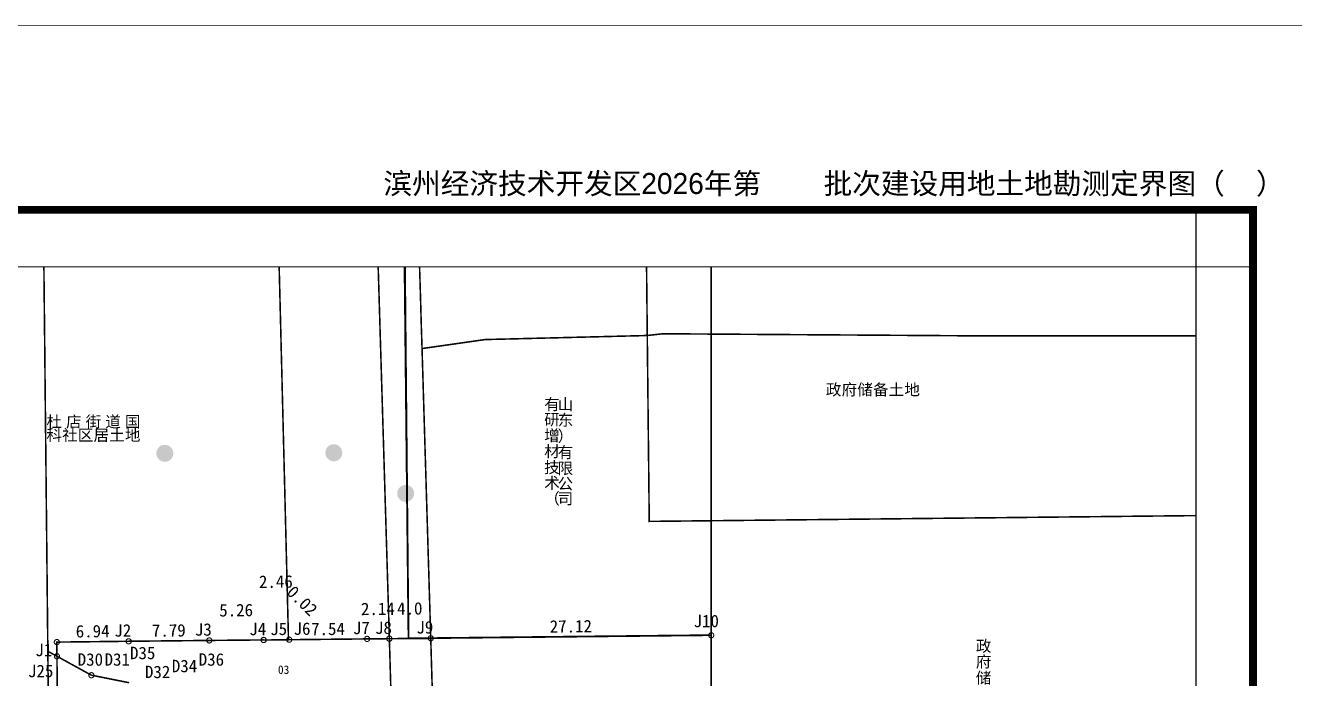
# Model space of a CAD drawing. Header units: millimetres. Extents: x 36 to 39581050, y -68 to 4134463.
# Drawn here: x 39580823.3 to 39580946, y 4134399.8 to 4134462.9 of the extents above; entities that cross this region are included whole.
import ezdxf
from ezdxf.enums import TextEntityAlignment as Align

# ---------------------------------------------------------------- set-up
doc = ezdxf.new("R2010")
doc.units = ezdxf.units.MM
doc.layers.get('0').update_dxf_attribs({"linetype": 'CONTINUOUS', "lineweight": 0, "plot": 0})
for name, color, linetype, lineweight in [('Q2CAD_LAYOUT_SKELETON', 7, 'CONTINUOUS', 0), ('勘测定界图_DLWK_图廓__国家2017地形图图廓__FRAME_MODEL', 7, 'CONTINUOUS', 0), ('勘测定界图_DLWK_图廓__国家2017地形图图廓__GRID_MODEL', 7, 'CONTINUOUS', 0), ('勘测定界图_DLWK_图廓__国家2017地形图图廓__TEXT_MODEL', 7, 'CONTINUOUS', 0), ('勘测定界图_DLWK_图廓__国家2017地形图图廓__勘测定界图_DLWK_地类_地类点', 7, 'CONTINUOUS', 0), ('勘测定界图_DLWK_图廓__国家2017地形图图廓__勘测定界图_DLWK_地类_地类点__LABEL', 7, 'CONTINUOUS', 0), ('勘测定界图_DLWK_图廓__国家2017地形图图廓__勘测定界图_DLWK_地类_地类界线', 7, 'CONTINUOUS', 0), ('勘测定界图_DLWK_图廓__国家2017地形图图廓__勘测定界图_DLWK_地类范围__LABEL', 7, 'CONTINUOUS', 0), ('勘测定界图_DLWK_图廓__国家2017地形图图廓__勘测定界图_DLWK_外围村界标注面__LABEL', 7, 'CONTINUOUS', 0), ('勘测定界图_DLWK_图廓__国家2017地形图图廓__勘测定界图_DLWK_外围村界线', 7, 'CONTINUOUS', 0), ('勘测定界图_DLWK_图廓__国家2017地形图图廓__勘测定界图_DLWK_界址_界址点', 7, 'CONTINUOUS', 0), ('勘测定界图_DLWK_图廓__国家2017地形图图廓__勘测定界图_DLWK_界址_界址点__LABEL', 7, 'CONTINUOUS', 0), ('勘测定界图_DLWK_图廓__国家2017地形图图廓__勘测定界图_DLWK_界址_界址线', 7, 'CONTINUOUS', 0), ('勘测定界图_DLWK_图廓__国家2017地形图图廓__勘测定界图_DLWK_界址_界址线__LABEL', 7, 'CONTINUOUS', 0), ('勘测定界图_DLWK_图廓__国家2017地形图图廓__勘测定界图_DLWK_背景地类', 7, 'CONTINUOUS', 0), ('勘测定界图_DLWK_图廓__国家2017地形图图廓__勘测定界图_DLWK_背景现状地类线', 7, 'CONTINUOUS', 0)]:
    doc.layers.add(name, color=color, linetype=linetype, lineweight=lineweight)
doc.styles.add('方正小标宋_GBK', font='方正小标宋_GBK.TTF')
doc.styles.add('楷体_GB2312', font='KaiTi-Regular.ttf')

# ---------------------------------------------------------------- blocks, each defined once
blk = doc.blocks.new('KT_地类点_M_BA61F53ECD240921')
at = {"color": 94, "lineweight": 20, "const_width": 0.1}
blk.add_lwpolyline([(0.25, 0, 0.414214), (0, 0.25, 0.414214), (-0.25, 0, 0.414214), (0, -0.25, 0.414214)], format="xyb", close=True, dxfattribs=at)
at = {"color": 94, "lineweight": 0}
blk.add_circle((0, 0), 0.25, dxfattribs=at)
blk = doc.blocks.new('KT_界址点_M_32E6A46A2627DA7B')
at = {"color": 1, "lineweight": 20, "const_width": 0.1}
blk.add_lwpolyline([(0.25, 0, 0.414214), (0, 0.25, 0.414214), (-0.25, 0, 0.414214), (0, -0.25, 0.414214)], format="xyb", close=True, dxfattribs=at)
at = {"color": 1, "lineweight": 0}
blk.add_circle((0, 0), 0.25, dxfattribs=at)

msp = doc.modelspace()

# ---------------------------------------------------------------- hatches: boundary and pattern name
at = {"layer": '勘测定界图_DLWK_图廓__国家2017地形图图廓__勘测定界图_DLWK_背景地类'}
for points in [[(39580836.8, 4134420.75), (39580836.74, 4134420.75), (39580836.69, 4134420.75), (39580836.64, 4134420.76), (39580836.58, 4134420.77), (39580836.53, 4134420.79), (39580836.48, 4134420.81), (39580836.44, 4134420.83), (39580836.39, 4134420.85), (39580836.34, 4134420.88), (39580836.3, 4134420.91), (39580836.26, 4134420.95), (39580836.22, 4134420.98), (39580836.18, 4134421.02), (39580836.15, 4134421.07), (39580836.12, 4134421.11), (39580836.09, 4134421.16), (39580836.06, 4134421.2), (39580836.04, 4134421.25), (39580836.02, 4134421.3), (39580836.01, 4134421.35), (39580835.99, 4134421.4), (39580835.99, 4134421.46), (39580835.98, 4134421.51), (39580835.98, 4134421.56), (39580835.98, 4134421.62), (39580835.99, 4134421.67), (39580835.99, 4134421.72), (39580836.01, 4134421.78), (39580836.02, 4134421.83), (39580836.04, 4134421.88), (39580836.06, 4134421.93), (39580836.09, 4134421.97), (39580836.12, 4134422.02), (39580836.15, 4134422.06), (39580836.18, 4134422.1), (39580836.22, 4134422.14), (39580836.26, 4134422.18), (39580836.3, 4134422.21), (39580836.34, 4134422.25), (39580836.39, 4134422.27), (39580836.44, 4134422.3), (39580836.48, 4134422.32), (39580836.53, 4134422.34), (39580836.58, 4134422.35), (39580836.64, 4134422.37), (39580836.69, 4134422.38), (39580836.74, 4134422.38), (39580836.8, 4134422.38), (39580836.85, 4134422.38), (39580836.91, 4134422.38), (39580836.96, 4134422.37), (39580837.01, 4134422.35), (39580837.06, 4134422.34), (39580837.11, 4134422.32), (39580837.16, 4134422.3), (39580837.21, 4134422.27), (39580837.25, 4134422.25), (39580837.29, 4134422.21), (39580837.34, 4134422.18), (39580837.38, 4134422.14), (39580837.41, 4134422.1), (39580837.45, 4134422.06), (39580837.48, 4134422.02), (39580837.51, 4134421.97), (39580837.53, 4134421.93), (39580837.55, 4134421.88), (39580837.57, 4134421.83), (39580837.59, 4134421.78), (39580837.6, 4134421.72), (39580837.61, 4134421.67), (39580837.61, 4134421.62), (39580837.62, 4134421.56), (39580837.61, 4134421.51), (39580837.61, 4134421.46), (39580837.6, 4134421.4), (39580837.59, 4134421.35), (39580837.57, 4134421.3), (39580837.55, 4134421.25), (39580837.53, 4134421.2), (39580837.51, 4134421.16), (39580837.48, 4134421.11), (39580837.45, 4134421.07), (39580837.41, 4134421.02), (39580837.38, 4134420.98), (39580837.34, 4134420.95), (39580837.29, 4134420.91), (39580837.25, 4134420.88), (39580837.21, 4134420.85), (39580837.16, 4134420.83), (39580837.11, 4134420.81), (39580837.06, 4134420.79), (39580837.01, 4134420.77), (39580836.96, 4134420.76), (39580836.91, 4134420.75), (39580836.85, 4134420.75), (39580836.8, 4134420.75)], [(39580853.13, 4134420.8), (39580853.07, 4134420.8), (39580853.02, 4134420.8), (39580852.97, 4134420.81), (39580852.92, 4134420.82), (39580852.86, 4134420.84), (39580852.81, 4134420.86), (39580852.77, 4134420.88), (39580852.72, 4134420.91), (39580852.67, 4134420.93), (39580852.63, 4134420.97), (39580852.59, 4134421), (39580852.55, 4134421.04), (39580852.51, 4134421.08), (39580852.48, 4134421.12), (39580852.45, 4134421.16), (39580852.42, 4134421.21), (39580852.39, 4134421.25), (39580852.37, 4134421.3), (39580852.35, 4134421.35), (39580852.34, 4134421.4), (39580852.33, 4134421.45), (39580852.32, 4134421.51), (39580852.31, 4134421.56), (39580852.31, 4134421.62), (39580852.31, 4134421.67), (39580852.32, 4134421.72), (39580852.33, 4134421.78), (39580852.34, 4134421.83), (39580852.35, 4134421.88), (39580852.37, 4134421.93), (39580852.39, 4134421.98), (39580852.42, 4134422.02), (39580852.45, 4134422.07), (39580852.48, 4134422.11), (39580852.51, 4134422.15), (39580852.55, 4134422.19), (39580852.59, 4134422.23), (39580852.63, 4134422.27), (39580852.67, 4134422.3), (39580852.72, 4134422.33), (39580852.77, 4134422.35), (39580852.81, 4134422.37), (39580852.86, 4134422.39), (39580852.92, 4134422.41), (39580852.97, 4134422.42), (39580853.02, 4134422.43), (39580853.07, 4134422.43), (39580853.13, 4134422.43), (39580853.18, 4134422.43), (39580853.24, 4134422.43), (39580853.29, 4134422.42), (39580853.34, 4134422.41), (39580853.39, 4134422.39), (39580853.44, 4134422.37), (39580853.49, 4134422.35), (39580853.54, 4134422.33), (39580853.58, 4134422.3), (39580853.63, 4134422.27), (39580853.67, 4134422.23), (39580853.71, 4134422.19), (39580853.74, 4134422.15), (39580853.78, 4134422.11), (39580853.81, 4134422.07), (39580853.84, 4134422.02), (39580853.86, 4134421.98), (39580853.88, 4134421.93), (39580853.9, 4134421.88), (39580853.92, 4134421.83), (39580853.93, 4134421.78), (39580853.94, 4134421.72), (39580853.94, 4134421.67), (39580853.95, 4134421.62), (39580853.94, 4134421.56), (39580853.94, 4134421.51), (39580853.93, 4134421.45), (39580853.92, 4134421.4), (39580853.9, 4134421.35), (39580853.88, 4134421.3), (39580853.86, 4134421.25), (39580853.84, 4134421.21), (39580853.81, 4134421.16), (39580853.78, 4134421.12), (39580853.74, 4134421.08), (39580853.71, 4134421.04), (39580853.67, 4134421), (39580853.63, 4134420.97), (39580853.58, 4134420.93), (39580853.54, 4134420.91), (39580853.49, 4134420.88), (39580853.44, 4134420.86), (39580853.39, 4134420.84), (39580853.34, 4134420.82), (39580853.29, 4134420.81), (39580853.24, 4134420.8), (39580853.18, 4134420.8), (39580853.13, 4134420.8)], [(39580860.08, 4134416.87), (39580860.02, 4134416.87), (39580859.97, 4134416.87), (39580859.92, 4134416.88), (39580859.86, 4134416.9), (39580859.81, 4134416.91), (39580859.76, 4134416.93), (39580859.72, 4134416.95), (39580859.67, 4134416.98), (39580859.62, 4134417), (39580859.58, 4134417.04), (39580859.54, 4134417.07), (39580859.5, 4134417.11), (39580859.46, 4134417.15), (39580859.43, 4134417.19), (39580859.4, 4134417.23), (39580859.37, 4134417.28), (39580859.34, 4134417.32), (39580859.32, 4134417.37), (39580859.3, 4134417.42), (39580859.29, 4134417.47), (39580859.27, 4134417.53), (39580859.27, 4134417.58), (39580859.26, 4134417.63), (39580859.26, 4134417.69), (39580859.26, 4134417.74), (39580859.27, 4134417.79), (39580859.27, 4134417.85), (39580859.29, 4134417.9), (39580859.3, 4134417.95), (39580859.32, 4134418), (39580859.34, 4134418.05), (39580859.37, 4134418.09), (39580859.4, 4134418.14), (39580859.43, 4134418.18), (39580859.46, 4134418.23), (39580859.5, 4134418.27), (39580859.54, 4134418.3), (39580859.58, 4134418.34), (39580859.62, 4134418.37), (39580859.67, 4134418.4), (39580859.72, 4134418.42), (39580859.76, 4134418.44), (39580859.81, 4134418.46), (39580859.86, 4134418.48), (39580859.92, 4134418.49), (39580859.97, 4134418.5), (39580860.02, 4134418.5), (39580860.08, 4134418.5), (39580860.13, 4134418.5), (39580860.19, 4134418.5), (39580860.24, 4134418.49), (39580860.29, 4134418.48), (39580860.34, 4134418.46), (39580860.39, 4134418.44), (39580860.44, 4134418.42), (39580860.49, 4134418.4), (39580860.53, 4134418.37), (39580860.57, 4134418.34), (39580860.62, 4134418.3), (39580860.66, 4134418.27), (39580860.69, 4134418.23), (39580860.73, 4134418.18), (39580860.76, 4134418.14), (39580860.79, 4134418.09), (39580860.81, 4134418.05), (39580860.83, 4134418), (39580860.85, 4134417.95), (39580860.87, 4134417.9), (39580860.88, 4134417.85), (39580860.89, 4134417.79), (39580860.89, 4134417.74), (39580860.9, 4134417.69), (39580860.89, 4134417.63), (39580860.89, 4134417.58), (39580860.88, 4134417.53), (39580860.87, 4134417.47), (39580860.85, 4134417.42), (39580860.83, 4134417.37), (39580860.81, 4134417.32), (39580860.79, 4134417.28), (39580860.76, 4134417.23), (39580860.73, 4134417.19), (39580860.69, 4134417.15), (39580860.66, 4134417.11), (39580860.62, 4134417.07), (39580860.57, 4134417.04), (39580860.53, 4134417), (39580860.49, 4134416.98), (39580860.44, 4134416.95), (39580860.39, 4134416.93), (39580860.34, 4134416.91), (39580860.29, 4134416.9), (39580860.24, 4134416.88), (39580860.19, 4134416.87), (39580860.13, 4134416.87), (39580860.08, 4134416.87)]]:
    msp.add_hatch(color=256, dxfattribs=at).paths.add_polyline_path(points)

# ---------------------------------------------------------------- linework, layer by layer
at = {"layer": 'Q2CAD_LAYOUT_SKELETON', "color": 132, "lineweight": 5, "const_width": 0.05}
msp.add_lwpolyline([(39580761.48, 4134314.41), (39580971.48, 4134314.41), (39580971.48, 4134462.91), (39580761.48, 4134462.91)], close=True, dxfattribs=at)
at = {"layer": '勘测定界图_DLWK_图廓__国家2017地形图图廓__FRAME_MODEL', "color": 7, "lineweight": 25, "const_width": 0.125}
msp.add_lwpolyline([(39580779.48, 4134439.59), (39580936.48, 4134439.59), (39580936.48, 4134337.73), (39580779.48, 4134337.73)], close=True, dxfattribs=at)
at = {"layer": '勘测定界图_DLWK_图廓__国家2017地形图图廓__GRID_MODEL', "color": 7, "lineweight": 158, "const_width": 0.75}
msp.add_lwpolyline([(39580773.98, 4134332.23), (39580941.98, 4134332.23), (39580941.98, 4134445.09), (39580773.98, 4134445.09)], close=True, dxfattribs=at)
at = {"layer": '勘测定界图_DLWK_图廓__国家2017地形图图廓__GRID_MODEL', "color": 7, "lineweight": 25, "const_width": 0.125}
for points in [[(39580936.48, 4134439.59), (39580936.48, 4134445.09)], [(39580779.48, 4134439.59), (39580936.48, 4134439.59)], [(39580936.48, 4134337.73), (39580936.48, 4134439.59)], [(39580936.48, 4134439.59), (39580941.98, 4134439.59)]]:
    msp.add_lwpolyline(points, dxfattribs=at)
at = {"layer": '勘测定界图_DLWK_图廓__国家2017地形图图廓__GRID_MODEL', "color": 251, "lineweight": 9, "const_width": 0.05}
for points in [[(39580779.48, 4134439.59), (39580936.48, 4134439.59)], [(39580936.48, 4134337.73), (39580936.48, 4134439.59)]]:
    msp.add_lwpolyline(points, dxfattribs=at)
at = {"layer": '勘测定界图_DLWK_图廓__国家2017地形图图廓__勘测定界图_DLWK_地类_地类界线', "color": 94, "lineweight": 30, "const_width": 0.15}
for points in [[(39580858.84, 4134392.18), (39580858.5, 4134403.64)], [(39580862.91, 4134389.85), (39580862.5, 4134403.68)], [(39580829.7, 4134400.11), (39580826.37, 4134401.94)], [(39580833.35, 4134399.38), (39580829.7, 4134400.11)]]:
    msp.add_lwpolyline(points, dxfattribs=at)
at = {"layer": '勘测定界图_DLWK_图廓__国家2017地形图图廓__勘测定界图_DLWK_外围村界线', "color": 7, "lineweight": 35, "const_width": 0.175}
for points in [[(39580860.35, 4134403.67), (39580859.97, 4134439.59)], [(39580860.01, 4134439.59), (39580860.35, 4134403.67)], [(39580889.61, 4134403.98), (39580889.61, 4134439.59)], [(39580889.61, 4134403.98), (39580860.35, 4134403.67)], [(39580860.35, 4134403.67), (39580862.5, 4134403.68)], [(39580860.35, 4134403.67), (39580860.35, 4134403.67)], [(39580889.61, 4134403.97), (39580889.61, 4134403.98)]]:
    msp.add_lwpolyline(points, dxfattribs=at)
at = {"layer": '勘测定界图_DLWK_图廓__国家2017地形图图廓__勘测定界图_DLWK_外围村界线', "color": 7, "lineweight": 20, "const_width": 0.1}
for points in [[(39580860.35, 4134403.67), (39580859.97, 4134439.59)], [(39580860.01, 4134439.59), (39580860.35, 4134403.67)], [(39580889.61, 4134403.98), (39580889.61, 4134439.59)], [(39580889.61, 4134403.98), (39580860.35, 4134403.67)], [(39580860.35, 4134403.67), (39580862.5, 4134403.68)], [(39580860.35, 4134403.67), (39580860.35, 4134403.67)], [(39580889.61, 4134403.97), (39580889.61, 4134403.98)]]:
    msp.add_lwpolyline(points, dxfattribs=at)
at = {"layer": '勘测定界图_DLWK_图廓__国家2017地形图图廓__勘测定界图_DLWK_界址_界址线', "color": 1, "lineweight": 30, "const_width": 0.15}
msp.add_lwpolyline([(39580826.65, 4134375.92), (39580826.37, 4134401.94), (39580826.37, 4134401.94), (39580826.36, 4134403.31), (39580833.3, 4134403.39), (39580841.09, 4134403.47), (39580846.34, 4134403.52), (39580846.36, 4134403.51), (39580848.82, 4134403.54), (39580848.82, 4134403.54), (39580856.35, 4134403.62), (39580858.5, 4134403.64), (39580858.5, 4134403.64), (39580862.5, 4134403.68), (39580862.5, 4134403.68), (39580889.61, 4134403.97), (39580889.61, 4134388.03)], dxfattribs=at)
at = {"layer": '勘测定界图_DLWK_图廓__国家2017地形图图廓__勘测定界图_DLWK_背景现状地类线', "color": 8, "lineweight": 30, "const_width": 0.15}
for points in [[(39580825.11, 4134439.59), (39580825.49, 4134402.42)], [(39580848.75, 4134403.54), (39580847.85, 4134439.59)], [(39580857.42, 4134439.59), (39580858.5, 4134403.64)], [(39580861.42, 4134439.59), (39580861.5, 4134437.01), (39580861.6, 4134433.53), (39580861.66, 4134431.69), (39580862.5, 4134403.68)], [(39580936.48, 4134432.91), (39580916.44, 4134432.91), (39580884.95, 4134433.12), (39580883.43, 4134432.95), (39580883.38, 4134437.68), (39580883.36, 4134439.59)], [(39580883.43, 4134432.95), (39580867.77, 4134432.56), (39580861.66, 4134431.69)], [(39580936.48, 4134415.54), (39580883.62, 4134414.98), (39580883.43, 4134432.95)], [(39580825.49, 4134402.42), (39580826.37, 4134401.94)], [(39580825.77, 4134374.71), (39580825.49, 4134402.42)]]:
    msp.add_lwpolyline(points, dxfattribs=at)

# ---------------------------------------------------------------- block references
at = {"layer": '勘测定界图_DLWK_图廓__国家2017地形图图廓__勘测定界图_DLWK_地类_地类点'}
msp.add_blockref('KT_地类点_M_BA61F53ECD240921', (39580829.7, 4134400.11), dxfattribs=at)
at = {"layer": '勘测定界图_DLWK_图廓__国家2017地形图图廓__勘测定界图_DLWK_界址_界址点'}
for p in [(39580889.61, 4134403.97), (39580826.36, 4134403.31), (39580833.3, 4134403.39), (39580841.09, 4134403.47), (39580846.34, 4134403.52), (39580846.36, 4134403.51), (39580848.82, 4134403.54), (39580856.35, 4134403.62), (39580858.5, 4134403.64), (39580862.5, 4134403.68), (39580826.37, 4134401.94)]:
    msp.add_blockref('KT_界址点_M_32E6A46A2627DA7B', p, dxfattribs=at)

# ---------------------------------------------------------------- texts
at = {"layer": '勘测定界图_DLWK_图廓__国家2017地形图图廓__TEXT_MODEL', "color": 7, "style": '方正小标宋_GBK'}
msp.add_text('滨州经济技术开发区2026年第        批次建设用地土地勘测定界图（    ）', height=2.0307, dxfattribs=at).set_placement((39580901.48, 4134446.63), align=Align.CENTER)
at = {"layer": '勘测定界图_DLWK_图廓__国家2017地形图图廓__勘测定界图_DLWK_地类_地类点__LABEL', "color": 7, "style": '楷体_GB2312'}
for s, p in [('D30', (39580829.6, 4134401.63)), ('D31', (39580832.2, 4134401.63)), ('D35', (39580834.66, 4134402.26)), ('D36', (39580841.3, 4134401.63)), ('D32', (39580836.1, 4134400.43)), ('D34', (39580838.7, 4134401))]:
    msp.add_text(s, height=1.202, dxfattribs=at).set_placement(p, align=Align.MIDDLE_CENTER)
at = {"layer": '勘测定界图_DLWK_图廓__国家2017地形图图廓__勘测定界图_DLWK_地类范围__LABEL', "color": 7, "style": '楷体_GB2312', "width": 1.001729}
msp.add_text('03', height=0.811, dxfattribs=at).set_placement((39580848.28, 4134400.64), align=Align.MIDDLE_CENTER)
at = {"layer": '勘测定界图_DLWK_图廓__国家2017地形图图廓__勘测定界图_DLWK_外围村界标注面__LABEL', "color": 7, "style": '楷体_GB2312'}
for s, p in [('政', (39580901.44, 4134427.72)), ('府', (39580902.96, 4134427.72)), ('储', (39580904.48, 4134427.72)), ('备', (39580906, 4134427.72)), ('土', (39580907.51, 4134427.72)), ('地', (39580909.03, 4134427.72)), ('有', (39580874.22, 4134426.3)), ('山', (39580875.52, 4134426.3)), ('杜', (39580826.1, 4134424.62)), ('店', (39580828, 4134424.62)), ('街', (39580829.9, 4134424.62)), ('道', (39580831.8, 4134424.62)), ('国', (39580833.69, 4134424.62)), ('研', (39580874.22, 4134424.83)), ('东', (39580875.52, 4134424.78)), ('科', (39580826.1, 4134423.32)), ('社', (39580827.62, 4134423.32)), ('区', (39580829.14, 4134423.32)), ('居', (39580830.66, 4134423.32)), ('土', (39580832.18, 4134423.32)), ('地', (39580833.69, 4134423.32)), ('增', (39580874.22, 4134423.28)), ('）', (39580875.52, 4134423.23)), ('材', (39580874.22, 4134421.75)), ('有', (39580875.52, 4134421.66)), ('技', (39580874.22, 4134420.21)), ('限', (39580875.52, 4134420.11)), ('术', (39580874.22, 4134418.7)), ('公', (39580875.52, 4134418.62)), ('（', (39580874.22, 4134417.19)), ('司', (39580875.52, 4134417.19)), ('政', (39580915.94, 4134402.93)), ('府', (39580915.94, 4134401.42)), ('储', (39580915.94, 4134399.85))]:
    msp.add_text(s, height=1.1, dxfattribs=at).set_placement(p, align=Align.MIDDLE_CENTER)
at = {"layer": '勘测定界图_DLWK_图廓__国家2017地形图图廓__勘测定界图_DLWK_界址_界址点__LABEL', "color": 7, "style": '楷体_GB2312'}
for s, p in [('J10', (39580889.13, 4134405.35)), ('J2', (39580832.73, 4134404.44)), ('J3', (39580840.52, 4134404.53)), ('J4', (39580845.78, 4134404.58)), ('J5', (39580847.8, 4134404.59)), ('J6', (39580850.06, 4134404.61)), ('J7', (39580855.79, 4134404.68)), ('J8', (39580857.93, 4134404.7)), ('J9', (39580861.93, 4134404.74)), ('J1', (39580825.1, 4134402.55)), ('J25', (39580824.8, 4134400.52))]:
    msp.add_text(s, height=1.202, dxfattribs=at).set_placement(p, align=Align.MIDDLE_CENTER)
at = {"layer": '勘测定界图_DLWK_图廓__国家2017地形图图廓__勘测定界图_DLWK_界址_界址线__LABEL', "color": 7, "style": '楷体_GB2312'}
for s, rotation, p in [('2.46', 0.6055, (39580847.53, 4134409.16)), ('0.02', -44.5444, (39580850.08, 4134407.31)), ('5.26', 0.6041, (39580843.69, 4134406.4)), ('2.14', 0.5994, (39580857.39, 4134406.53)), ('4.0', 0.6101, (39580860.47, 4134406.56)), ('6.94', 0.602, (39580829.82, 4134404.37)), ('7.79', 0.602, (39580837.18, 4134404.44)), ('7.54', 0.6095, (39580852.57, 4134404.59)), ('27.12', 0.6065, (39580876.04, 4134404.84))]:
    msp.add_text(s, height=1.202, rotation=rotation, dxfattribs=at).set_placement(p, align=Align.MIDDLE_CENTER)

doc.saveas('drawing.dxf')
